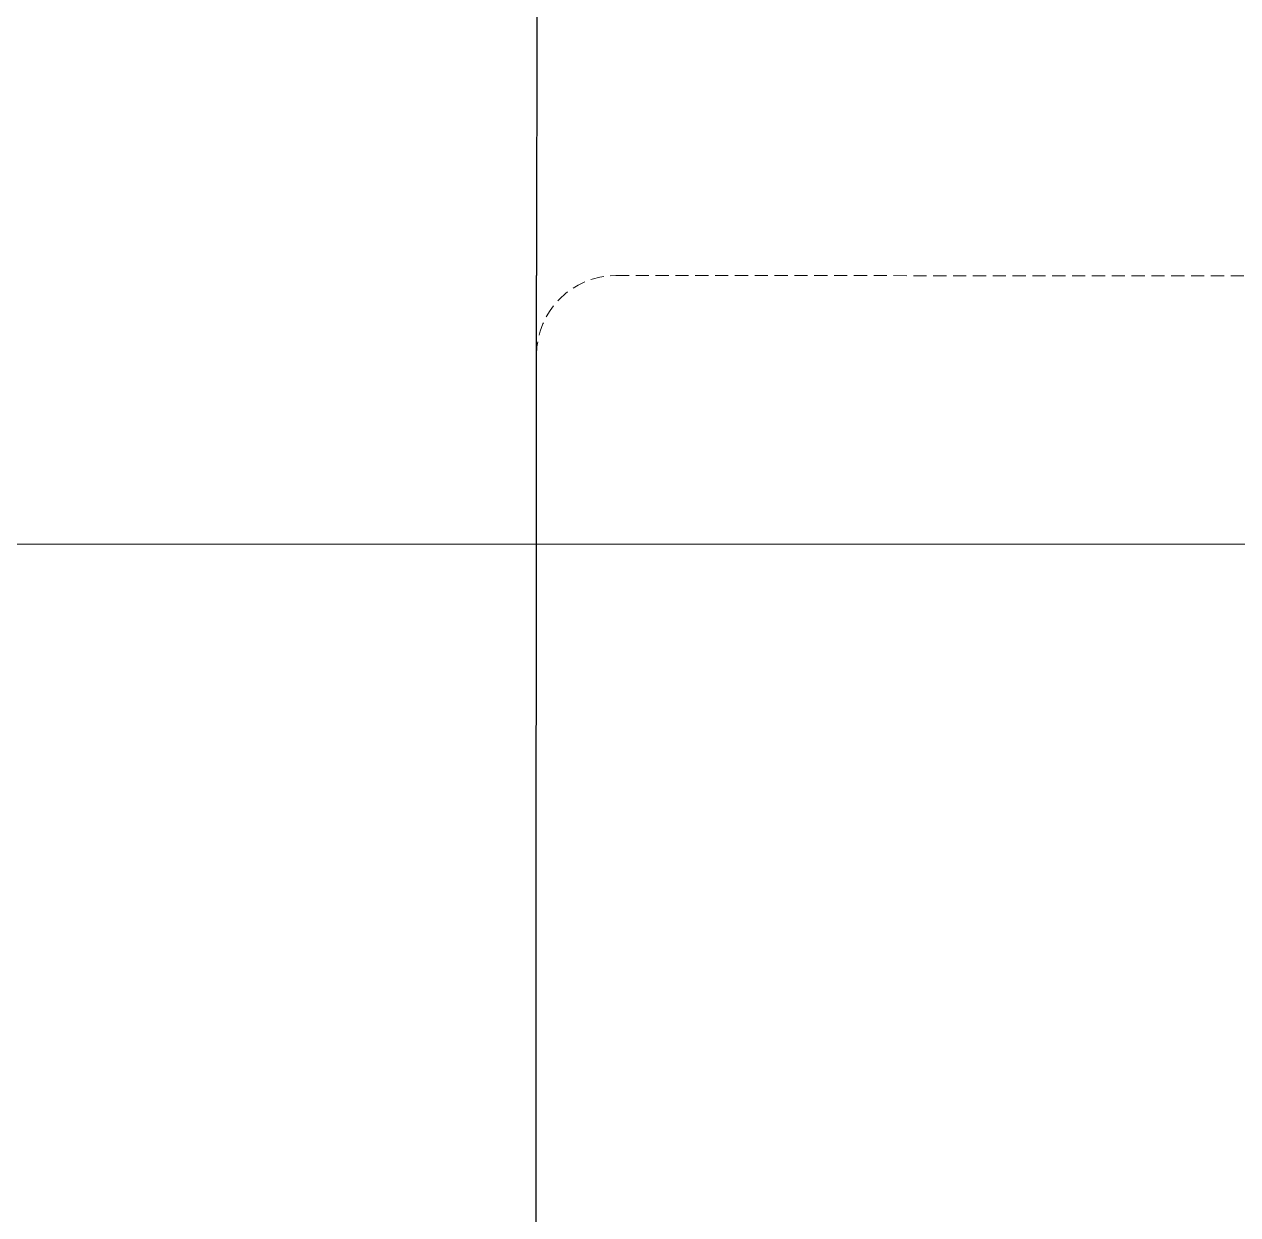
# Model space of a CAD drawing. Header units: millimetres. Extents: x 845401 to 948039, y 511594 to 550263.
# Drawn here: x 908314.58 to 908360.46, y 536016.38 to 536061.38 of the extents above; entities that cross this region are included whole.
import ezdxf

# ---------------------------------------------------------------- set-up
doc = ezdxf.new("R2010")
doc.units = ezdxf.units.MM
doc.linetypes.add('DASHED', pattern=[0.75, 0.5, -0.25])
doc.layers.add('00', color=7, linetype='Continuous')
doc.layers.add('4虚线层', color=6, linetype='DASHED')
doc.layers.add('A-剖-0.10mm.......SECT-L01', color=255, linetype='Continuous', lineweight=18)
doc.layers.add('物流设备', color=7, linetype='Continuous', lineweight=5)

# ---------------------------------------------------------------- blocks, each defined once
blk = doc.blocks.new('*U100478')
at = {"color": 7, "linetype": 'Continuous', "lineweight": 25}
for p, q in [((-1886.942, 1622.02), (-1886.942, 442.02)), ((-1886.942, 408.02), (-1886.942, 442.02)), ((-1886.942, 402.02), (-1886.942, 408.02))]:
    blk.add_line(p, q, dxfattribs=at)
at = {"layer": '4虚线层', "linetype": 'DASHED', "lineweight": 18}
blk.add_line((-1889.942, 442.02), (-3018.695, 442.02), dxfattribs=at)
blk.add_arc((-1889.942, 439.02), 3, 0, 90, dxfattribs=at)
blk = doc.blocks.new('*U100569')
at = {"color": 4}
blk.add_lwpolyline([(0, -600), (7920.603, -600), (7920.603, 600), (0, 600)], close=True, dxfattribs=at)
for tag, p in [('设备编号', (485.238, 55.288)), ('设备高度', (489.749, -155.563))]:
    blk.add_attdef(tag, p, '', height=100)
at = {"flags": 1}
blk.add_attdef('设备类型', (14421.904, -37.083), '', height=100, dxfattribs=at)
blk = doc.blocks.new('C线')
at = {"xscale": -1, "rotation": 359.9712527628268}
blk.add_blockref('*U100478', (988316.616, 474448.592, 12.688), dxfattribs=at)
at = {"layer": '物流设备', "color": 0}
blk.add_blockref('*U100569', (986088.08, 475479.516, 25.376), dxfattribs=at)
blk = doc.blocks.new('BC线平台')
at = {"layer": 'A-剖-0.10mm.......SECT-L01'}
h = blk.add_hatch(dxfattribs=at)
h.set_pattern_fill('CROSS', color=2, scale=50)
h.set_pattern_definition([(0, (691447.87, 341554.85), (317.5, 317.5), [158.75, -476.25]), (90, (691527.24, 341475.47), (-317.5, 317.5), [158.75, -476.25])])
h.paths.add_polyline_path([(786169.72, 367097.043), (791174.131, 367097.043), (791174.131, 370095.421), (786169.72, 370095.421)])

msp = doc.modelspace()

# ---------------------------------------------------------------- block references
at = {"layer": '00'}
for name, p in [('BC线平台', (120688.345, 168041.308, -0.976)), ('C线', (-81869.829, 61162.217))]:
    msp.add_blockref(name, p, dxfattribs=at)

doc.saveas('drawing.dxf')
